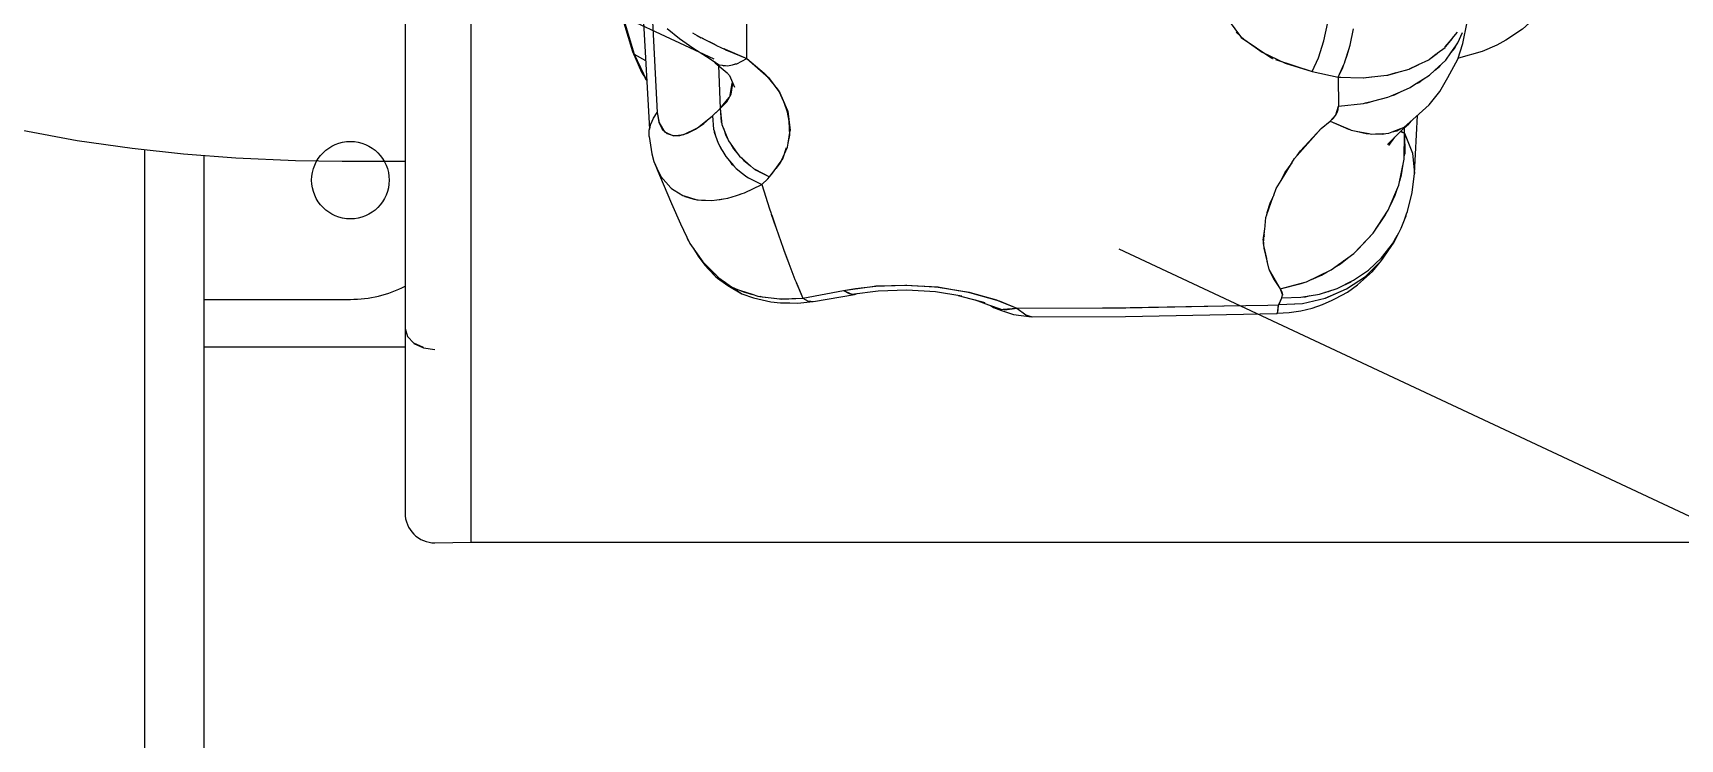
# Model space of a CAD drawing. Extents: x 33214 to 95067, y 8279 to 51908.
# Drawn here: x 42824.2 to 43100.4, y 23839.2 to 23957.7 of the extents above; entities that cross this region are included whole.
import ezdxf

# ---------------------------------------------------------------- set-up
doc = ezdxf.new("R2010")
doc.units = 0
doc.header["$LTSCALE"] = 300
doc.header["$MEASUREMENT"] = 0
doc.linetypes.add('DASHED', pattern=[0.75, 0.5, -0.25])
doc.linetypes.add('SNT-025', pattern=[0.74, 0.4, -0.17, 0, -0.17])
doc.layers.get('0').update_dxf_attribs({"linetype": 'CONTINUOUS'})
for name, color, linetype in [('GENERATORSETT', 1, 'CONTINUOUS'), ('S0CO2', 2, 'CONTINUOUS'), ('S0CO3', 3, 'CONTINUOUS'), ('Tanks', 9, 'CONTINUOUS')]:
    doc.layers.add(name, color=color, linetype=linetype)

# ---------------------------------------------------------------- blocks, each defined once
blk = doc.blocks.new('below 1-deck')
at = {"linetype": 'DASHED'}
blk.add_line((10000, 1875), (14000, 0), dxfattribs=at)
blk = doc.blocks.new('GENERATOR-BORDE')
at = {"layer": 'GENERATORSETT'}
for p, q in [((-2367.21, -409.95), (-2367.21, -491.12)), ((-2356.21, -433.14), (-2356.21, -487.58)), ((-2356.21, -433.14), (-2356.21, -487.58)), ((-2335.47, -463.76), (-2329.08, -485)), ((-2335.47, -463.76), (-2329.08, -485)), ((-2335.28, -463.87), (-2328.8, -485.44)), ((-2335.28, -463.87), (-2328.8, -485.44)), ((-2309.9, -482.46), (-2309.89, -477.36)), ((-2327.29, -479.13), (-2326.22, -498.03)), ((-2325.78, -478.87), (-2324.93, -495.26)), ((-2325.78, -478.87), (-2324.93, -495.26)), ((-2230.28, -478.25), (-2227.28, -482.28)), ((-2213.16, -483.21), (-2212.5, -480.13)), ((-2213.16, -483.21), (-2212.5, -480.13)), ((-2189.82, -483.66), (-2189.1, -480.1)), ((-2323.28, -481.17), (-2321.17, -482.83)), ((-2321.17, -482.83), (-2318.94, -484.4)), ((-2318.99, -481.91), (-2318.23, -482.36)), ((-2318.23, -482.36), (-2317.56, -482.7)), ((-2317.57, -482.68), (-2316.73, -483.14)), ((-2317.39, -482.78), (-2315.31, -483.81)), ((-2316.73, -483.14), (-2315.06, -483.93)), ((-2309.91, -486.2), (-2309.9, -483.12)), ((-2309.9, -483.12), (-2309.9, -482.45)), ((-2227.84, -481.79), (-2226.43, -483.04)), ((-2227.26, -482.31), (-2227.01, -482.65)), ((-2227.01, -482.65), (-2221.85, -486.11)), ((-2214.06, -486.07), (-2213.16, -483.21)), ((-2214.06, -486.07), (-2213.16, -483.21)), ((-2208.75, -483.94), (-2208.17, -481.21)), ((-2208.68, -483.68), (-2208.21, -481.47)), ((-2192.78, -484.25), (-2191.75, -483.01)), ((-2192.73, -484.22), (-2191.59, -482.81)), ((-2191.62, -482.86), (-2190.74, -481.79)), ((-2190.67, -483.59), (-2189.92, -481.82)), ((-2329.08, -485), (-2328.8, -485.44)), ((-2329.08, -485), (-2327.58, -488.51)), ((-2329.08, -485), (-2328.8, -485.44)), ((-2328.8, -485.44), (-2326.68, -489.92)), ((-2328.8, -485.44), (-2327.31, -488.91)), ((-2328.8, -485.44), (-2326.87, -486.54)), ((-2328.8, -485.44), (-2326.87, -486.54)), ((-2318.94, -484.4), (-2316.69, -485.88)), ((-2316.69, -485.88), (-2315.57, -486.61)), ((-2315.08, -483.93), (-2314.16, -484.38)), ((-2314.16, -484.38), (-2313.77, -484.55)), ((-2313.78, -484.54), (-2313.29, -484.77)), ((-2313.55, -484.64), (-2309.91, -486.2)), ((-2313.29, -484.77), (-2309.91, -486.2)), ((-2312.55, -485.07), (-2312.55, -485.08)), ((-2312.25, -485.2), (-2312.23, -485.22)), ((-2215.1, -488.4), (-2214.06, -486.07)), ((-2215.1, -488.4), (-2214.06, -486.07)), ((-2209.55, -486.56), (-2208.92, -484.53)), ((-2209.55, -486.56), (-2209.28, -485.8)), ((-2209.28, -485.8), (-2208.92, -484.53)), ((-2208.92, -484.53), (-2208.79, -484.12)), ((-2208.79, -484.12), (-2208.75, -483.94)), ((-2208.75, -483.94), (-2208.68, -483.68)), ((-2195.5, -486.34), (-2194.29, -485.42)), ((-2195.44, -486.31), (-2194.1, -485.27)), ((-2194.14, -485.31), (-2192.83, -484.32)), ((-2192.83, -484.32), (-2192.79, -484.26)), ((-2192.79, -484.26), (-2192.73, -484.22)), ((-2192.72, -486.45), (-2191.84, -485.23)), ((-2191.84, -485.23), (-2190.99, -484.04)), ((-2191.84, -485.23), (-2191.19, -484.44)), ((-2191.19, -484.44), (-2190.99, -484.04)), ((-2190.99, -484.04), (-2190.67, -483.59)), ((-2190.7, -486.33), (-2189.82, -483.66)), ((-2356.21, -487.58), (-2356.21, -504.33)), ((-2356.21, -487.58), (-2356.21, -504.33)), ((-2328.01, -487.28), (-2327.11, -489.17)), ((-2327.58, -488.51), (-2327.31, -488.91)), ((-2315.57, -486.61), (-2315.33, -486.76)), ((-2315.33, -486.76), (-2314.9, -487.03)), ((-2315.33, -486.76), (-2315.19, -486.93)), ((-2315.19, -486.93), (-2313.19, -488.58)), ((-2315.19, -486.93), (-2314.9, -487.03)), ((-2314.9, -487.03), (-2314.52, -487.27)), ((-2314.66, -487.37), (-2314.36, -494.59)), ((-2314.66, -487.37), (-2314.36, -494.59)), ((-2314.52, -487.27), (-2314.03, -487.33)), ((-2314.03, -487.33), (-2313.48, -487.39)), ((-2314.03, -487.33), (-2313.74, -487.42)), ((-2313.74, -487.42), (-2313.48, -487.39)), ((-2313.48, -487.39), (-2313.17, -487.42)), ((-2313.33, -488.46), (-2312.84, -489.07)), ((-2313.17, -487.42), (-2312.33, -487.23)), ((-2312.33, -487.23), (-2311.78, -487.1)), ((-2312.33, -487.23), (-2311.93, -487.17)), ((-2312.01, -487.15), (-2312.01, -487.18)), ((-2311.93, -487.17), (-2311.78, -487.1)), ((-2311.78, -487.1), (-2311.6, -487.06)), ((-2311.6, -487.06), (-2309.91, -486.2)), ((-2309.91, -486.2), (-2306.98, -488.63)), ((-2309.91, -486.2), (-2306.28, -489.4)), ((-2306.98, -488.63), (-2306.62, -489.07)), ((-2221.78, -486.16), (-2221.76, -486.17)), ((-2221.76, -486.17), (-2221.64, -486.21)), ((-2221.26, -486.34), (-2215.1, -488.4)), ((-2215.1, -488.4), (-2210.73, -489.31)), ((-2215.1, -488.4), (-2210.73, -489.31)), ((-2210.73, -489.31), (-2209.8, -487.22)), ((-2210.73, -489.31), (-2209.97, -487.7)), ((-2209.97, -487.7), (-2209.8, -487.22)), ((-2209.8, -487.22), (-2209.68, -486.97)), ((-2209.68, -486.97), (-2209.55, -486.56)), ((-2202.5, -488.98), (-2201, -488.56)), ((-2202.44, -488.97), (-2200.88, -488.53)), ((-2200.89, -488.53), (-2198.86, -487.97)), ((-2198.86, -487.97), (-2198.79, -487.94)), ((-2198.79, -487.94), (-2198.72, -487.92)), ((-2198.78, -487.93), (-2197.41, -487.28)), ((-2198.72, -487.92), (-2197.22, -487.19)), ((-2197.9, -487.52), (-2197.89, -487.51)), ((-2197.9, -487.52), (-2197.89, -487.51)), ((-2197.29, -487.22), (-2195.57, -486.4)), ((-2195.57, -486.4), (-2195.51, -486.35)), ((-2195.51, -486.35), (-2195.44, -486.31)), ((-2195.43, -488.98), (-2194.54, -488.15)), ((-2194.55, -488.15), (-2193.81, -487.58)), ((-2194.54, -488.15), (-2193.37, -487.06)), ((-2193.81, -487.58), (-2193.37, -487.06)), ((-2193.37, -487.06), (-2192.72, -486.45)), ((-2192.36, -489.4), (-2190.7, -486.33)), ((-2367.21, -491.12), (-2367.21, -500.89)), ((-2327.32, -488.87), (-2327.11, -489.17)), ((-2327.31, -488.91), (-2326.85, -489.56)), ((-2327.11, -489.17), (-2326.87, -489.52)), ((-2327.09, -489.22), (-2326.89, -489.64)), ((-2326.89, -489.64), (-2326.71, -489.84)), ((-2312.84, -489.07), (-2311.96, -491.02)), ((-2312.7, -492.42), (-2312.34, -490.33)), ((-2312.56, -492.17), (-2312.29, -490.72)), ((-2312.37, -490.11), (-2312.29, -490.72)), ((-2306.55, -489.16), (-2305.12, -490.94)), ((-2306.28, -489.4), (-2304.37, -491.93)), ((-2305.01, -491.08), (-2304.52, -491.68)), ((-2210.73, -489.31), (-2210.71, -494.2)), ((-2210.73, -489.31), (-2210.3, -489.32)), ((-2210.73, -489.31), (-2206.56, -489.44)), ((-2210.73, -489.31), (-2210.71, -494.2)), ((-2206.56, -489.44), (-2206.53, -489.44)), ((-2206.53, -489.44), (-2205.16, -489.29)), ((-2206.53, -489.44), (-2206.49, -489.44)), ((-2206.49, -489.44), (-2205.1, -489.28)), ((-2205.11, -489.28), (-2202.56, -488.99)), ((-2202.56, -488.99), (-2202.5, -488.98)), ((-2202.5, -488.98), (-2202.44, -488.97)), ((-2200.3, -491.77), (-2198.7, -491.08)), ((-2198.7, -491.08), (-2197.92, -490.58)), ((-2197.93, -490.58), (-2197.24, -490.24)), ((-2197.92, -490.58), (-2196.5, -489.67)), ((-2197.24, -490.24), (-2196.5, -489.66)), ((-2196.5, -489.67), (-2195.43, -488.98)), ((-2193.7, -491.74), (-2192.36, -489.4)), ((-2314.36, -494.59), (-2312.87, -492.74)), ((-2314.36, -494.59), (-2313.26, -493.47)), ((-2313.26, -493.47), (-2312.56, -492.17)), ((-2304.52, -491.68), (-2304.47, -491.79)), ((-2304.47, -491.8), (-2303.06, -494.94)), ((-2304.37, -491.93), (-2303.6, -493.73)), ((-2211.15, -495.67), (-2210.71, -494.2)), ((-2210.76, -494.74), (-2210.71, -494.2)), ((-2210.71, -494.2), (-2206.48, -493.74)), ((-2206.48, -493.74), (-2206.16, -493.65)), ((-2206.16, -493.65), (-2204.74, -493.28)), ((-2206.16, -493.65), (-2205.88, -493.62)), ((-2205.88, -493.62), (-2204.74, -493.28)), ((-2204.74, -493.28), (-2202.43, -492.68)), ((-2202.43, -492.68), (-2201.84, -492.43)), ((-2201.84, -492.43), (-2200.3, -491.77)), ((-2201.84, -492.43), (-2201.32, -492.28)), ((-2201.32, -492.28), (-2200.3, -491.77)), ((-2197.7, -495.96), (-2195.5, -493.94)), ((-2195.5, -493.94), (-2193.7, -491.74)), ((-2326.03, -497.21), (-2325.58, -496.21)), ((-2325.58, -496.21), (-2324.93, -495.26)), ((-2324.93, -495.26), (-2324.67, -496.86)), ((-2324.93, -495.26), (-2324.63, -496.98)), ((-2324.67, -496.86), (-2324.1, -498.03)), ((-2324.63, -496.98), (-2323.7, -498.48)), ((-2318.5, -498.05), (-2317.09, -497.07)), ((-2317.95, -497.67), (-2315.64, -495.82)), ((-2317.09, -497.07), (-2315.64, -495.82)), ((-2315.64, -495.82), (-2314.36, -494.59)), ((-2315.64, -495.82), (-2314.66, -494.88)), ((-2315.64, -495.82), (-2315.48, -498.07)), ((-2315.64, -495.82), (-2315.64, -495.83)), ((-2314.66, -494.88), (-2314.36, -494.59)), ((-2314.36, -494.59), (-2314.09, -497.28)), ((-2314.36, -494.59), (-2314.19, -496.82)), ((-2314.19, -496.82), (-2314.11, -497.08)), ((-2303.06, -494.94), (-2303.05, -495.03)), ((-2303.05, -495.03), (-2302.64, -498.26)), ((-2213.59, -497.94), (-2212.11, -496.71)), ((-2213.59, -497.94), (-2212.11, -496.71)), ((-2212.11, -496.71), (-2211.18, -495.7)), ((-2212.11, -496.71), (-2211.61, -496.27)), ((-2212.11, -496.71), (-2209.01, -498.06)), ((-2212.11, -496.71), (-2208.78, -498.12)), ((-2211.61, -496.27), (-2211.22, -495.78)), ((-2211.22, -495.78), (-2210.94, -495.27)), ((-2211.18, -495.7), (-2211.15, -495.67)), ((-2210.94, -495.27), (-2210.76, -494.74)), ((-2210.94, -494.97), (-2210.85, -495.01)), ((-2210.94, -494.97), (-2210.85, -495.01)), ((-2199.76, -497.87), (-2198.88, -497.15)), ((-2199.69, -497.73), (-2197.7, -495.96)), ((-2199.35, -497.43), (-2198.88, -497.15)), ((-2198.88, -497.15), (-2198.3, -496.49)), ((-2197.93, -505.5), (-2197.45, -495.73)), ((-2326.29, -499.29), (-2326.27, -498.24)), ((-2326.29, -499.29), (-2325.84, -502.17)), ((-2326.27, -498.24), (-2326.17, -497.83)), ((-2326.18, -497.73), (-2326.13, -497.63)), ((-2326.18, -497.73), (-2326.17, -497.83)), ((-2326.17, -497.83), (-2326.13, -497.63)), ((-2326.13, -497.63), (-2326.03, -497.21)), ((-2324.1, -498.03), (-2323.29, -498.78)), ((-2323.7, -498.48), (-2322.19, -499.14)), ((-2323.29, -498.78), (-2322.28, -499.13)), ((-2323.25, -498.8), (-2323.24, -498.69)), ((-2322.28, -499.13), (-2321.13, -499.11)), ((-2322.19, -499.14), (-2320.49, -498.96)), ((-2321.5, -499.07), (-2321.48, -499.12)), ((-2321.4, -499.06), (-2321.37, -499.11)), ((-2321.13, -499.11), (-2319.85, -498.74)), ((-2320.49, -498.96), (-2318.27, -497.89)), ((-2319.85, -498.74), (-2318.5, -498.05)), ((-2318.27, -497.89), (-2318.16, -497.84)), ((-2318.16, -497.84), (-2317.95, -497.67)), ((-2315.48, -498.07), (-2315.4, -498.33)), ((-2315.4, -498.33), (-2315.14, -499.15)), ((-2315.4, -498.33), (-2315.38, -498.53)), ((-2315.38, -498.53), (-2315.14, -499.15)), ((-2315.29, -498.76), (-2315.27, -498.74)), ((-2315.29, -498.76), (-2315.27, -498.74)), ((-2315.14, -499.15), (-2314.74, -500.39)), ((-2314.09, -497.28), (-2312.98, -500.03)), ((-2313.84, -497.89), (-2313.44, -499.12)), ((-2313.44, -499.12), (-2313.14, -499.63)), ((-2302.98, -500.41), (-2302.64, -498.27)), ((-2302.7, -497.8), (-2302.69, -497.79)), ((-2302.68, -497.91), (-2302.68, -497.9)), ((-2302.64, -498.27), (-2302.64, -498.27)), ((-2218.05, -502.97), (-2213.59, -497.94)), ((-2217.05, -501.69), (-2213.59, -497.94)), ((-2209.01, -498.06), (-2208.78, -498.12)), ((-2208.78, -498.12), (-2208.57, -498.2)), ((-2208.57, -498.2), (-2207.74, -498.37)), ((-2207.74, -498.37), (-2206.04, -498.79)), ((-2207.74, -498.37), (-2205.61, -498.8)), ((-2206.04, -498.79), (-2205.61, -498.8)), ((-2205.93, -498.79), (-2205.85, -498.76)), ((-2205.61, -498.8), (-2205.23, -498.88)), ((-2205.23, -498.88), (-2204.48, -498.84)), ((-2204.48, -498.84), (-2202.73, -498.75)), ((-2204.48, -498.84), (-2203.31, -498.88)), ((-2204.46, -498.84), (-2204.46, -498.84)), ((-2203.31, -498.88), (-2202.73, -498.75)), ((-2203.3, -498.78), (-2203.2, -498.86)), ((-2203.18, -498.77), (-2203.11, -498.84)), ((-2202.73, -498.75), (-2202.23, -498.72)), ((-2202.47, -500.61), (-2199.76, -497.87)), ((-2202.23, -498.72), (-2201.68, -498.51)), ((-2202.23, -500.8), (-2201.24, -499.37)), ((-2201.68, -498.51), (-2200.24, -497.95)), ((-2201.68, -498.51), (-2200.9, -498.33)), ((-2201.38, -498.44), (-2201.37, -498.39)), ((-2201.08, -498.37), (-2201.03, -498.25)), ((-2200.9, -498.33), (-2200.24, -497.95)), ((-2200.3, -498.42), (-2199.65, -498.73)), ((-2200.25, -498.37), (-2199.65, -498.73)), ((-2200.24, -497.95), (-2199.69, -497.73)), ((-2199.67, -503.07), (-2199.65, -498.73)), ((-2199.65, -498.73), (-2199.61, -497.75)), ((-2199.65, -498.73), (-2199.61, -497.75)), ((-2199.65, -498.73), (-2198.31, -502.06)), ((-2199.65, -498.73), (-2199.59, -502.2)), ((-2367.21, -500.89), (-2367.21, -531.5)), ((-2325.84, -502.17), (-2325.51, -503.46)), ((-2314.74, -500.39), (-2314.44, -500.91)), ((-2314.44, -500.91), (-2313.92, -501.82)), ((-2314.44, -500.91), (-2314.29, -501.31)), ((-2314.29, -501.31), (-2313.92, -501.82)), ((-2313.92, -501.82), (-2313.45, -502.63)), ((-2313.45, -502.63), (-2312.83, -503.35)), ((-2312.98, -500.03), (-2311.52, -502.06)), ((-2312.61, -500.54), (-2312.15, -501.34)), ((-2312.15, -501.34), (-2311.52, -502.06)), ((-2311.52, -502.06), (-2311.15, -502.57)), ((-2311.15, -502.57), (-2310.81, -502.87)), ((-2304.09, -503.32), (-2303.09, -501.08)), ((-2303.87, -503), (-2303.23, -501.13)), ((-2303.21, -501.07), (-2303.2, -501.05)), ((-2303.09, -501.08), (-2302.98, -500.41)), ((-2217.62, -502.48), (-2217.05, -501.69)), ((-2199.66, -502.7), (-2199.59, -502.2)), ((-2198.31, -502.06), (-2197.93, -505.5)), ((-2198.31, -502.06), (-2198.31, -502.07)), ((-2198.31, -502.07), (-2197.94, -505.5)), ((-2377.79, -503.44), (-2367.21, -503.44)), ((-2356.21, -504.33), (-2356.21, -534.94)), ((-2356.21, -504.33), (-2356.21, -534.94)), ((-2325.53, -503.36), (-2325.53, -503.38)), ((-2325.53, -503.38), (-2325.52, -503.39)), ((-2325.53, -503.38), (-2325.52, -503.39)), ((-2325.51, -503.46), (-2324.69, -505.22)), ((-2325.43, -503.61), (-2324.57, -505.77)), ((-2324.71, -505.16), (-2324.34, -505.97)), ((-2324.67, -505.25), (-2324.33, -505.99)), ((-2312.83, -503.35), (-2312.12, -504.17)), ((-2312.83, -503.35), (-2312.46, -503.86)), ((-2312.46, -503.86), (-2312.12, -504.17)), ((-2312.12, -504.17), (-2311.72, -504.62)), ((-2311.72, -504.62), (-2310.61, -505.49)), ((-2310.81, -502.87), (-2309.31, -504.18)), ((-2310.81, -502.87), (-2310.41, -503.32)), ((-2310.41, -503.32), (-2309.31, -504.18)), ((-2309.31, -504.18), (-2308.78, -504.65)), ((-2308.78, -504.65), (-2308.58, -504.75)), ((-2308.58, -504.75), (-2306.11, -506.05)), ((-2308.58, -504.75), (-2308.35, -504.93)), ((-2308.35, -504.93), (-2306.11, -506.05)), ((-2307.7, -505.26), (-2307.66, -505.24)), ((-2306.11, -506.05), (-2305.13, -504.8)), ((-2305.59, -505.45), (-2303.87, -503)), ((-2304.99, -504.62), (-2304.26, -503.69)), ((-2304.26, -503.69), (-2304.11, -503.34)), ((-2220.32, -506.67), (-2219.68, -505.37)), ((-2220.3, -506.64), (-2218.56, -503.8)), ((-2219.68, -505.37), (-2218.47, -503.68)), ((-2218.51, -503.71), (-2218.05, -502.97)), ((-2200.58, -507.43), (-2199.67, -503.07)), ((-2200.11, -505.7), (-2199.85, -503.94)), ((-2198.24, -502.7), (-2198.24, -502.7)), ((-2198.24, -502.7), (-2198.24, -502.7)), ((-2324.57, -505.77), (-2322.51, -510.53)), ((-2324.34, -505.97), (-2324.33, -505.99)), ((-2324.33, -505.99), (-2324.32, -506)), ((-2324.32, -506), (-2322.66, -507.91)), ((-2322.66, -507.91), (-2322.61, -507.95)), ((-2322.61, -507.94), (-2322.57, -507.99)), ((-2322.6, -507.95), (-2322.2, -508.21)), ((-2322.57, -507.99), (-2322.09, -508.27)), ((-2310.61, -505.49), (-2309.88, -506.06)), ((-2310.61, -505.49), (-2310.09, -505.95)), ((-2310.27, -508.71), (-2307.4, -507.35)), ((-2310.09, -505.95), (-2309.88, -506.06)), ((-2309.88, -506.06), (-2309.65, -506.24)), ((-2309.65, -506.24), (-2307.4, -507.35)), ((-2307.4, -507.35), (-2306.41, -506.36)), ((-2307.4, -507.35), (-2306.11, -511.39)), ((-2307.08, -505.54), (-2307.07, -505.57)), ((-2307.08, -505.54), (-2307.07, -505.57)), ((-2306.41, -506.36), (-2306.11, -506.05)), ((-2306.19, -506.13), (-2306.18, -506.12)), ((-2306.18, -506.12), (-2306.11, -506.05)), ((-2306.11, -506.05), (-2305.59, -505.45)), ((-2221.54, -509.11), (-2221.15, -508.02)), ((-2221.15, -508.02), (-2220.32, -506.66)), ((-2202.34, -511.64), (-2200.58, -507.43)), ((-2201.18, -509.14), (-2200.86, -508.11)), ((-2200.43, -506.73), (-2200.11, -505.7)), ((-2198.33, -508.65), (-2197.93, -505.5)), ((-2197.94, -505.5), (-2197.93, -505.5)), ((-2197.94, -505.51), (-2197.93, -505.5)), ((-2322.51, -510.53), (-2321.03, -513.91)), ((-2322.11, -508.26), (-2320.63, -509.2)), ((-2320.63, -509.2), (-2320.41, -509.26)), ((-2320.42, -509.25), (-2320.27, -509.34)), ((-2320.4, -509.26), (-2318.47, -509.83)), ((-2320.27, -509.34), (-2318.79, -509.78)), ((-2319.76, -509.45), (-2319.74, -509.5)), ((-2319.58, -509.51), (-2319.56, -509.55)), ((-2318.79, -509.78), (-2318.45, -509.84)), ((-2318.45, -509.84), (-2318.31, -509.88)), ((-2318.31, -509.88), (-2318.11, -509.89)), ((-2318.11, -509.89), (-2317.51, -509.97)), ((-2318.07, -509.89), (-2316.86, -509.95)), ((-2317.51, -509.97), (-2316.82, -509.95)), ((-2316.82, -509.95), (-2315.77, -510)), ((-2315.77, -510), (-2314.94, -509.88)), ((-2314.95, -509.88), (-2314.38, -509.85)), ((-2314.92, -509.88), (-2313.83, -509.71)), ((-2314.38, -509.85), (-2313.82, -509.71)), ((-2313.82, -509.71), (-2313.08, -509.6)), ((-2313.08, -509.6), (-2311.66, -509.15)), ((-2311.66, -509.15), (-2310.97, -508.97)), ((-2311.65, -509.15), (-2310.68, -508.84)), ((-2310.97, -508.97), (-2310.68, -508.84)), ((-2310.68, -508.84), (-2310.27, -508.71)), ((-2222.69, -512.35), (-2221.62, -509.33)), ((-2222.65, -512.05), (-2222.09, -510.3)), ((-2222.09, -510.3), (-2221.48, -509.04)), ((-2201.99, -510.79), (-2201.18, -509.14)), ((-2199.13, -511.86), (-2198.33, -508.65)), ((-2306.11, -511.39), (-2305.89, -512.04)), ((-2305.89, -512.04), (-2305.83, -512.23)), ((-2305.83, -512.23), (-2305.74, -512.5)), ((-2305.81, -512.28), (-2305.1, -514.36)), ((-2305.74, -512.5), (-2304.99, -514.67)), ((-2223.06, -514.86), (-2222.88, -512.87)), ((-2222.88, -512.87), (-2222.73, -512.44)), ((-2222.71, -512.47), (-2222.65, -512.05)), ((-2204.9, -515.51), (-2202.34, -511.64)), ((-2204.9, -515.51), (-2202.8, -512.44)), ((-2203.21, -513.05), (-2203.18, -512.9)), ((-2203.2, -513.04), (-2203.17, -512.89)), ((-2202.8, -512.44), (-2202.56, -511.97)), ((-2200.16, -514.66), (-2199.65, -513.26)), ((-2199.65, -513.26), (-2199.35, -512.57)), ((-2199.64, -513.24), (-2199.28, -512.26)), ((-2199.35, -512.57), (-2199.28, -512.26)), ((-2199.28, -512.26), (-2199.13, -511.86)), ((-2321.03, -513.91), (-2319.45, -517.23)), ((-2320.04, -515.99), (-2319.84, -516.49)), ((-2319.84, -516.49), (-2319.66, -516.77)), ((-2304.99, -514.66), (-2303.83, -518.02)), ((-2223.31, -516.68), (-2223.04, -514.77)), ((-2223.27, -517.19), (-2223.08, -515.08)), ((-2223.2, -515.93), (-2223.17, -516.1)), ((-2223.18, -515.74), (-2223.15, -515.85)), ((-2208.13, -518.89), (-2204.9, -515.51)), ((-2207.44, -518.26), (-2204.9, -515.51)), ((-2204.11, -514.31), (-2204.11, -514.36)), ((-2201.62, -517.26), (-2200.6, -515.44)), ((-2201.35, -517.01), (-2200.84, -515.99)), ((-2201.18, -516.48), (-2200.84, -515.99)), ((-2201, -516.22), (-2200.88, -515.93)), ((-2201, -516.22), (-2200.88, -515.94)), ((-2200.84, -515.99), (-2200.6, -515.44)), ((-2200.6, -515.44), (-2200.16, -514.66)), ((-2319.45, -517.23), (-2317.3, -520.32)), ((-2318.87, -518.05), (-2318.08, -519.34)), ((-2303.83, -518.02), (-2303.72, -518.32)), ((-2303.72, -518.32), (-2303.61, -518.64)), ((-2303.71, -518.34), (-2302.96, -520.32)), ((-2303.61, -518.64), (-2302.86, -520.59)), ((-2223.31, -516.68), (-2223.27, -517.27)), ((-2223.29, -517.36), (-2223.28, -517.25)), ((-2223.29, -517.36), (-2223.27, -517.46)), ((-2223.26, -517.42), (-2223.22, -517.99)), ((-2223.25, -517.55), (-2222.79, -519.74)), ((-2223.22, -517.99), (-2222.64, -520.35)), ((-2211.91, -521.64), (-2208.13, -518.89)), ((-2207.85, -518.6), (-2207.44, -518.26)), ((-2203.48, -520.1), (-2201.35, -517.01)), ((-2203.47, -520.09), (-2201.35, -517.02)), ((-2203.46, -519.62), (-2201.62, -517.26)), ((-2203.19, -519.28), (-2202.96, -519.05)), ((-2202.96, -519.05), (-2202.54, -518.44)), ((-2202.9, -519.27), (-2201.35, -517.02)), ((-2201.35, -517.02), (-2201.35, -517.01)), ((-2318.08, -519.34), (-2316.94, -520.89)), ((-2318.08, -519.34), (-2317.63, -519.85)), ((-2317.3, -520.32), (-2314.59, -522.97)), ((-2316.94, -520.89), (-2316.33, -521.54)), ((-2316.94, -520.89), (-2315.12, -522.82)), ((-2316.65, -520.96), (-2315.86, -521.86)), ((-2316.33, -521.54), (-2315.12, -522.82)), ((-2316.33, -521.54), (-2316.33, -521.54)), ((-2315.86, -521.86), (-2315.12, -522.45)), ((-2302.86, -520.58), (-2301.84, -523.28)), ((-2222.7, -520.18), (-2222.45, -521.36)), ((-2222.45, -521.36), (-2222.37, -521.5)), ((-2222.37, -521.48), (-2222.32, -521.66)), ((-2222.36, -521.53), (-2220.46, -524.82)), ((-2222.32, -521.66), (-2221.58, -523.16)), ((-2216.08, -523.65), (-2211.91, -521.64)), ((-2213.54, -522.54), (-2212.58, -521.96)), ((-2211.3, -521.2), (-2210.34, -520.63)), ((-2210.59, -520.69), (-2210.24, -520.55)), ((-2210.57, -520.66), (-2210.23, -520.54)), ((-2210.34, -520.63), (-2208.89, -519.44)), ((-2209.72, -520.12), (-2209.72, -520.05)), ((-2209.72, -520.12), (-2209.72, -520.05)), ((-2208.16, -523.4), (-2205.65, -521.68)), ((-2207.5, -524.14), (-2204.97, -521.93)), ((-2206.17, -522.74), (-2203.48, -520.1)), ((-2206.16, -522.74), (-2203.48, -520.1)), ((-2205.65, -521.68), (-2203.46, -519.62)), ((-2204.97, -521.93), (-2203.48, -520.1)), ((-2203.48, -520.1), (-2203.48, -520.1)), ((-2203.29, -519.83), (-2202.9, -519.27)), ((-2315.12, -522.82), (-2314.89, -523)), ((-2314.89, -523), (-2313.03, -524.21)), ((-2314.87, -523.02), (-2314.85, -523.04)), ((-2314.85, -523.04), (-2313.07, -524.27)), ((-2314.85, -523.04), (-2314.65, -523.16)), ((-2314.59, -522.97), (-2312.45, -524.48)), ((-2313.68, -523.61), (-2313.22, -523.98)), ((-2313.22, -523.98), (-2312.45, -524.48)), ((-2313.07, -524.27), (-2310.76, -525.66)), ((-2313.03, -524.21), (-2312.45, -524.48)), ((-2312.45, -524.48), (-2310.76, -525.66)), ((-2312.45, -524.48), (-2312.45, -524.48)), ((-2312.45, -524.48), (-2311.46, -524.95)), ((-2312.45, -524.48), (-2310.76, -525.66)), ((-2301.84, -523.28), (-2301.65, -523.72)), ((-2301.65, -523.72), (-2301.54, -524.01)), ((-2301.63, -523.78), (-2300.54, -526.39)), ((-2301.54, -524.01), (-2300.54, -526.39)), ((-2301.49, -524.13), (-2301.48, -524.13)), ((-2293.69, -525.11), (-2289.34, -524.51)), ((-2293.69, -525.11), (-2291.67, -524.77)), ((-2291.67, -524.77), (-2288.29, -524.39)), ((-2290.15, -524.62), (-2290.12, -524.6)), ((-2289.22, -524.49), (-2288.57, -524.4)), ((-2288.57, -524.4), (-2283.32, -524.22)), ((-2283.31, -524.22), (-2283.08, -524.21)), ((-2283.08, -524.21), (-2280.41, -524.39)), ((-2280.18, -524.4), (-2277.58, -524.57)), ((-2277.83, -524.56), (-2272.61, -525.41)), ((-2277.58, -524.57), (-2274.15, -525.16)), ((-2221.58, -523.16), (-2220.46, -524.82)), ((-2220.7, -524.46), (-2220.69, -524.43)), ((-2220.7, -524.46), (-2220.69, -524.43)), ((-2220.56, -524.67), (-2220.55, -524.67)), ((-2220.56, -524.67), (-2220.55, -524.67)), ((-2220.46, -524.82), (-2216.08, -523.65)), ((-2220.46, -524.82), (-2216.94, -523.95)), ((-2219.67, -524.61), (-2219.58, -524.6)), ((-2219.66, -524.61), (-2219.57, -524.6)), ((-2216.94, -523.95), (-2216.45, -523.75)), ((-2215.24, -523.25), (-2213.54, -522.54)), ((-2214.56, -522.92), (-2214.35, -522.88)), ((-2213.89, -525.71), (-2210.92, -524.76)), ((-2210.92, -524.76), (-2208.16, -523.4)), ((-2209.54, -524.08), (-2208.83, -523.78)), ((-2209.34, -524.86), (-2206.17, -522.75)), ((-2209.33, -524.86), (-2206.17, -522.74)), ((-2209.21, -525.39), (-2207.5, -524.14)), ((-2208.83, -523.78), (-2208.55, -523.6)), ((-2206.17, -522.75), (-2206.17, -522.74)), ((-2311.46, -524.95), (-2311.12, -525.06)), ((-2311.12, -525.06), (-2310.44, -525.36)), ((-2311.11, -525.07), (-2309.01, -525.75)), ((-2310.76, -525.66), (-2308.81, -526.37)), ((-2310.44, -525.36), (-2308.98, -525.76)), ((-2308.99, -525.75), (-2308.07, -526.05)), ((-2308.81, -526.37), (-2305.87, -527.01)), ((-2308.07, -526.05), (-2307.73, -526.1)), ((-2307.74, -526.09), (-2307.36, -526.19)), ((-2307.72, -526.1), (-2305.38, -526.4)), ((-2307.36, -526.19), (-2305.34, -526.41)), ((-2305.87, -527.01), (-2304.25, -527.17)), ((-2305.35, -526.41), (-2304.4, -526.53)), ((-2304.4, -526.53), (-2304.22, -526.53)), ((-2304.25, -527.17), (-2302.72, -527.2)), ((-2304.25, -527.17), (-2301.36, -527.24)), ((-2304.22, -526.53), (-2300.54, -526.39)), ((-2304.22, -526.53), (-2304.04, -526.55)), ((-2304.04, -526.55), (-2300.54, -526.39)), ((-2302.72, -527.2), (-2301.36, -527.24)), ((-2301.36, -527.24), (-2298.82, -526.97)), ((-2300.54, -526.39), (-2293.69, -525.11)), ((-2300.54, -526.39), (-2293.69, -525.11)), ((-2300.54, -526.39), (-2299.61, -526.88)), ((-2299.61, -526.88), (-2299.51, -526.89)), ((-2299.51, -526.89), (-2299.42, -526.93)), ((-2299.51, -526.89), (-2299.18, -526.92)), ((-2299.42, -526.93), (-2299.18, -526.92)), ((-2299.18, -526.92), (-2298.7, -526.98)), ((-2298.7, -526.98), (-2291.85, -525.77)), ((-2293.69, -525.11), (-2292.76, -525.63)), ((-2293.69, -525.11), (-2292.3, -525.75)), ((-2292.76, -525.63), (-2292.45, -525.68)), ((-2292.3, -525.75), (-2287.86, -525.15)), ((-2292.13, -525.73), (-2291.85, -525.77)), ((-2291.85, -525.77), (-2291.4, -525.63)), ((-2287.86, -525.15), (-2283.07, -524.98)), ((-2283.07, -524.98), (-2278.29, -525.29)), ((-2278.29, -525.29), (-2273.85, -526.03)), ((-2274.48, -525.93), (-2270.02, -527.1)), ((-2273.75, -525.23), (-2272.47, -525.44)), ((-2272.61, -525.41), (-2272.55, -525.43)), ((-2272.54, -525.43), (-2267.61, -526.85)), ((-2272.47, -525.44), (-2268.03, -526.7)), ((-2271.63, -526.68), (-2269.39, -527.52)), ((-2269.39, -527.52), (-2269.03, -527.65)), ((-2268.03, -526.7), (-2267.84, -526.78)), ((-2267.81, -526.79), (-2264.65, -528.1)), ((-2267.61, -526.85), (-2264.65, -528.1)), ((-2222.54, -527.56), (-2220.76, -527.52)), ((-2220.84, -528.52), (-2220.76, -527.52)), ((-2220.83, -528.42), (-2220.76, -527.52)), ((-2220.76, -527.52), (-2220.7, -527.49)), ((-2220.76, -527.52), (-2220.7, -527.49)), ((-2220.7, -527.49), (-2220.19, -526.36)), ((-2220.7, -527.5), (-2220.19, -526.36)), ((-2220.7, -527.49), (-2216.72, -527.27)), ((-2220.7, -527.5), (-2220.68, -527.49)), ((-2220.64, -527.49), (-2216.73, -527.28)), ((-2220.46, -524.82), (-2220.08, -525.88)), ((-2220.46, -524.82), (-2220.17, -525.32)), ((-2220.19, -526.36), (-2220.08, -525.84)), ((-2220.19, -526.36), (-2220.08, -525.88)), ((-2220.19, -526.36), (-2217, -526.25)), ((-2220.17, -525.32), (-2220.08, -525.84)), ((-2217, -526.25), (-2213.89, -525.71)), ((-2216.73, -527.28), (-2216.72, -527.28)), ((-2216.72, -527.28), (-2212.9, -526.39)), ((-2216.72, -527.27), (-2212.9, -526.39)), ((-2216.56, -526.17), (-2216.21, -526.15)), ((-2216.21, -526.15), (-2215.45, -525.98)), ((-2215.12, -528.06), (-2213.36, -527.46)), ((-2213.36, -527.46), (-2211.78, -526.72)), ((-2213, -525.42), (-2212.39, -525.28)), ((-2212.9, -526.39), (-2209.35, -524.86)), ((-2212.9, -526.39), (-2212.9, -526.39)), ((-2212.89, -526.38), (-2209.34, -524.86)), ((-2212.39, -525.28), (-2211.81, -525.04)), ((-2211.78, -526.72), (-2211.21, -526.45)), ((-2211.21, -526.45), (-2209.21, -525.39)), ((-2209.35, -524.86), (-2209.34, -524.86)), ((-2269.03, -527.65), (-2267.6, -528.13)), ((-2269.03, -527.65), (-2268.54, -527.94)), ((-2268.54, -527.94), (-2267.2, -528.46)), ((-2268.54, -527.94), (-2267.6, -528.13)), ((-2267.6, -528.13), (-2267.14, -528.29)), ((-2267.2, -528.46), (-2265.19, -529.14)), ((-2267.14, -528.29), (-2266.93, -528.27)), ((-2266.93, -528.27), (-2264.67, -528.1)), ((-2266.93, -528.27), (-2266.66, -528.33)), ((-2266.66, -528.33), (-2264.65, -528.1)), ((-2265.19, -529.14), (-2262.17, -529.52)), ((-2264.66, -528.1), (-2264.65, -528.1)), ((-2264.65, -528.1), (-2250.25, -528.04)), ((-2264.65, -528.1), (-2264.57, -528.16)), ((-2264.65, -528.1), (-2263.11, -529.22)), ((-2263.11, -529.22), (-2262.81, -529.31)), ((-2263.09, -529.22), (-2263.06, -529.24)), ((-2263.06, -529.24), (-2262.8, -529.32)), ((-2262.8, -529.32), (-2262.06, -529.55)), ((-2262.06, -529.55), (-2246.41, -529.46)), ((-2250.25, -528.04), (-2248.77, -528.02)), ((-2248.8, -528.02), (-2246.33, -528)), ((-2248.75, -528.02), (-2230.06, -527.69)), ((-2246.41, -529.46), (-2220.97, -528.97)), ((-2246.33, -528), (-2229.88, -527.69)), ((-2229.92, -527.69), (-2222.54, -527.56)), ((-2220.97, -528.97), (-2220.85, -528.63)), ((-2220.95, -528.93), (-2218.98, -528.8)), ((-2220.95, -528.91), (-2220.91, -528.9)), ((-2220.91, -528.9), (-2220.87, -528.69)), ((-2220.85, -528.63), (-2220.84, -528.52)), ((-2220.84, -528.52), (-2220.83, -528.42)), ((-2218.98, -528.8), (-2217, -528.51)), ((-2217, -528.51), (-2215.12, -528.06)), ((-2367.21, -531.5), (-2367.21, -560.54)), ((-2367.21, -531.5), (-2366.83, -532.85)), ((-2365.74, -534), (-2364.12, -534.76)), ((-2364.12, -534.76), (-2362.21, -535.03)), ((-2356.21, -534.94), (-2356.21, -535.12)), ((-2356.21, -534.94), (-2356.21, -535.12)), ((-2356.21, -535.12), (-2356.21, -564.17)), ((-2356.21, -535.12), (-2356.21, -564.17)), ((-2367.21, -560.54), (-2367.21, -562.45)), ((-2356.21, -564.17), (-2356.21, -567.32)), ((-2356.21, -564.17), (-2356.21, -567.32)), ((-2362.21, -567.43), (-2356.21, -567.32)), ((-2362.21, -567.46), (-2362.21, -567.43)), ((-2356.21, -567.32), (-1860.18, -567.33))]:
    blk.add_line(p, q, dxfattribs=at)
for points in [[(-2506.28, -438.17), (-2505.45, -445.1), (-2504.77, -448.51), (-2502.69, -454.46), (-2500.83, -458.36), (-2497.44, -463.87), (-2493.19, -469.05), (-2489.98, -472.31), (-2486.56, -475.25), (-2480.59, -479.67), (-2475.59, -482.75), (-2468.47, -486.42), (-2460.79, -489.78), (-2454.17, -492.23), (-2447.03, -494.46), (-2439.43, -496.47), (-2431.42, -498.24), (-2422.22, -499.93), (-2412.97, -501.25), (-2404.39, -502.2), (-2395.62, -502.88), (-2385.61, -503.3), (-2377.79, -503.44)], [(-2184.86, -453.67), (-2181.43, -455.56), (-2178.5, -457.83), (-2177.24, -459.09), (-2175.78, -460.94), (-2174.62, -462.89), (-2173.79, -464.92), (-2173.3, -467.01), (-2173.15, -469.12), (-2173.34, -471.23), (-2173.87, -473.31), (-2174.74, -475.33), (-2175.94, -477.27), (-2177.44, -479.1), (-2179.81, -481.26), (-2182.61, -483.14), (-2184.16, -483.97)], [(-2226.41, -483.05), (-2223.51, -485.15), (-2219.66, -486.96), (-2215.1, -488.4)], [(-2184.15, -483.97), (-2186.6, -485), (-2190.57, -486.12)], [(-2302.98, -500.41), (-2302.72, -499.08), (-2302.82, -496.7), (-2303.11, -495.17), (-2303.6, -493.73)], [(-2277.84, -524.56), (-2283.4, -524.26), (-2287.96, -524.37), (-2288.28, -524.39)], [(-2364.11, -534.68), (-2365.72, -533.95), (-2366.81, -532.85)]]:
    blk.add_lwpolyline(points, dxfattribs=at)
blk.add_arc((-2362.21, -562.46), 5, 179.8483, 269.9841, dxfattribs=at)
blk = doc.blocks.new('motorfundament')
at = {"layer": 'S0CO3', "linetype": 'DASHED'}
blk.add_line((2540.39, 750), (2540.39, 1796.13), dxfattribs=at)
at = {"layer": 'S0CO3', "linetype": 'Continuous'}
blk.add_line((2550.39, 750), (2550.39, 1795.14), dxfattribs=at)
blk.add_lwpolyline([(2550.39, 1771), (2574.89, 1771, 0.119546), (2584.06, 1773.22, 0.119546)], format="xyb", dxfattribs=at)
blk.add_lwpolyline([(2584.06, 1763), (2550.39, 1763)], dxfattribs=at)
blk.add_circle((2574.89, 1791), 6.5, dxfattribs=at)

msp = doc.modelspace()

# ---------------------------------------------------------------- block references
at = {"layer": 'GENERATORSETT', "linetype": 'SNT-025'}
msp.add_blockref('GENERATOR-BORDE', (45253.82, 24439.58), dxfattribs=at)
at = {"layer": 'S0CO2', "color": 6}
msp.add_blockref('motorfundament', (40302.55, 22141.98), dxfattribs=at)
at = {"layer": 'Tanks'}
msp.add_blockref('below 1-deck', (32802.55, 22141.98), dxfattribs=at)

doc.saveas('drawing.dxf')
